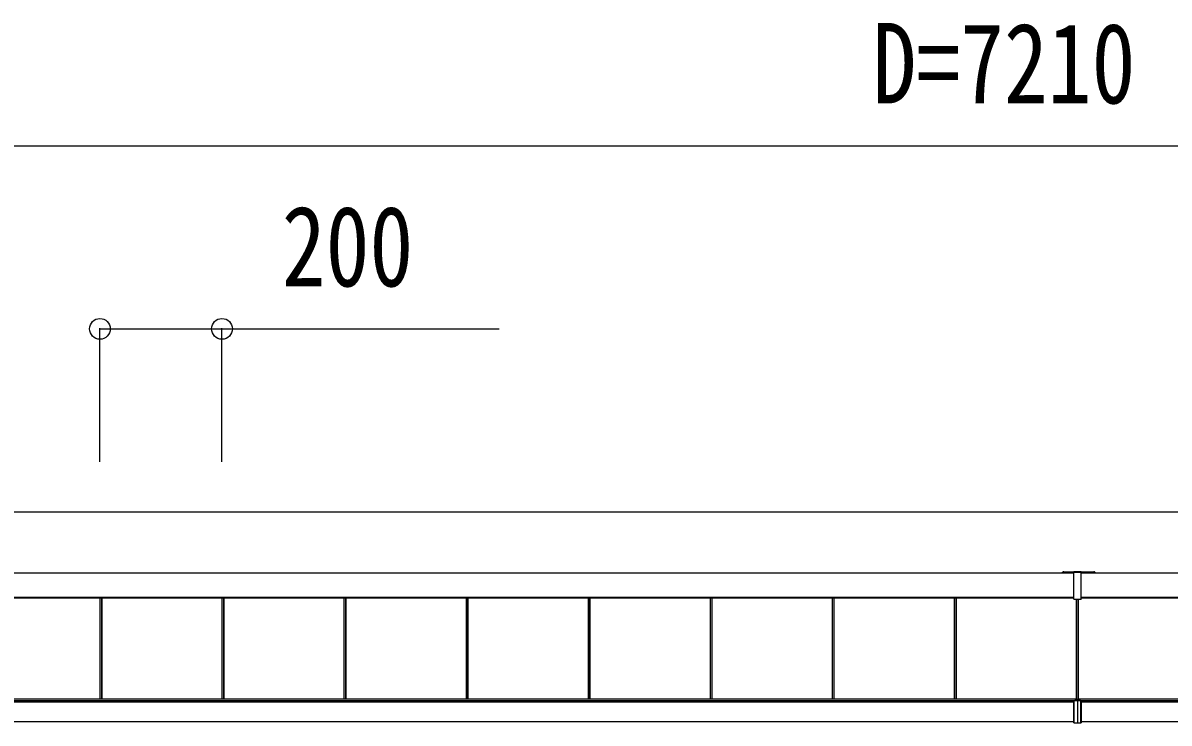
# Model space of a CAD drawing. Units: millimetres, scale not verified. Extents: x -16835 to 16820, y -11895 to 11880.
# Drawn here: x -11443 to -9565, y -2913 to -1765 of the extents above; entities that cross this region are included whole.
import ezdxf
from ezdxf.enums import TextEntityAlignment as Align

# ---------------------------------------------------------------- set-up
doc = ezdxf.new("R2010")
doc.units = ezdxf.units.MM
doc.header["$LTSCALE"] = 60
doc.layers.add('0-4_YKK_A1', color=4, linetype='Continuous')
doc.layers.add('0-5_YKK_D', color=6, linetype='Continuous')
doc.styles.add('ＭＳ ゴシック', font='')
doc.styles.get('ＭＳ ゴシック').set_extended_font_data('MS Gothic')

msp = doc.modelspace()

# ---------------------------------------------------------------- linework, layer by layer
at = {"layer": '0-4_YKK_A1'}
for p, q in [((-9739.22, -2667.19), (-9739.22, -2665.19)), ((-9739.22, -2667.19), (-9739.22, -2667.25)), ((-9737.22, -2665.12), (-9720.92, -2665.12)), ((-9737.22, -2665.12), (-9737.22, -2667.12)), ((-9720.92, -2667.12), (-9737.22, -2667.12)), ((-9708.92, -2664.88), (-9720.92, -2664.88)), ((-9720.92, -2664.88), (-9720.92, -2665.84)), ((-9720.92, -2709.32), (-9720.92, -2665.84)), ((-9708.92, -2665.84), (-9720.92, -2665.84)), ((-9708.92, -2665.84), (-9708.92, -2664.88)), ((-9708.92, -2665.12), (-9688.22, -2665.12)), ((-9708.92, -2709.32), (-9708.92, -2665.84)), ((-9688.22, -2667.12), (-9708.92, -2667.12)), ((-9688.22, -2667.12), (-9688.22, -2665.12)), ((-9686.22, -2665.19), (-9686.22, -2667.19)), ((-9686.22, -2667.19), (-9686.22, -2667.25)), ((-9720.92, -2667.25), (-13313.42, -2667.25)), ((-6116.42, -2667.25), (-9708.92, -2667.25)), ((-9720.92, -2706.91), (-13313.42, -2706.91)), ((-9720.92, -2707.42), (-13313.42, -2707.42)), ((-13313.42, -2707.56), (-9720.92, -2707.56)), ((-9720.92, -2707.56), (-13313.42, -2707.56)), ((-11316.42, -2873.65), (-11316.42, -2707.56)), ((-11313.82, -2873.65), (-11313.82, -2707.56)), ((-11313.42, -2873.65), (-11313.42, -2707.56)), ((-11116.42, -2873.65), (-11116.42, -2707.56)), ((-11113.82, -2873.65), (-11113.82, -2707.56)), ((-11113.42, -2873.65), (-11113.42, -2707.56)), ((-10916.42, -2873.65), (-10916.42, -2707.56)), ((-10913.82, -2873.65), (-10913.82, -2707.56)), ((-10913.42, -2873.65), (-10913.42, -2707.56)), ((-10716.42, -2873.65), (-10716.42, -2707.56)), ((-10713.82, -2873.65), (-10713.82, -2707.56)), ((-10713.42, -2873.65), (-10713.42, -2707.56)), ((-10516.42, -2873.65), (-10516.42, -2707.56)), ((-10513.82, -2873.65), (-10513.82, -2707.56)), ((-10513.42, -2873.65), (-10513.42, -2707.56)), ((-10316.42, -2873.65), (-10316.42, -2707.56)), ((-10313.82, -2873.65), (-10313.82, -2707.56)), ((-10313.42, -2873.65), (-10313.42, -2707.56)), ((-10116.42, -2873.65), (-10116.42, -2707.56)), ((-10113.82, -2873.65), (-10113.82, -2707.56)), ((-10113.42, -2873.65), (-10113.42, -2707.56)), ((-9916.42, -2873.65), (-9916.42, -2707.56)), ((-9913.82, -2873.65), (-9913.82, -2707.56)), ((-9913.42, -2873.65), (-9913.42, -2707.56)), ((-9720.92, -2709.32), (-9720.92, -2709.83)), ((-9720.92, -2709.83), (-9720.92, -2710.1)), ((-9708.92, -2710.1), (-9720.92, -2710.1)), ((-9716.42, -2874.16), (-9716.42, -2710.1)), ((-9713.82, -2874.16), (-9713.82, -2710.1)), ((-9713.42, -2874.16), (-9713.42, -2710.1)), ((-6116.42, -2707.06), (-9708.92, -2707.06)), ((-9708.92, -2707.36), (-6116.42, -2707.36)), ((-6116.42, -2707.36), (-9708.92, -2707.36)), ((-9708.92, -2709.83), (-9708.92, -2709.32)), ((-9708.92, -2710.1), (-9708.92, -2709.83)), ((-9717.42, -2873.65), (-13164.92, -2873.65)), ((-9717.42, -2873.65), (-9717.42, -2873.94)), ((-6264.92, -2873.65), (-9712.42, -2873.65)), ((-9712.42, -2873.65), (-9712.42, -2873.94)), ((-13164.92, -2875.65), (-9718.92, -2875.65)), ((-9720.92, -2878.52), (-13164.92, -2878.52)), ((-9720.92, -2912.22), (-9720.92, -2876)), ((-9720.64, -2876.3), (-9720.64, -2912.22)), ((-9714.92, -2876.3), (-9720.64, -2876.3)), ((-9718.92, -2876), (-9718.92, -2875.7)), ((-9718.92, -2875.7), (-9710.92, -2875.7)), ((-9717.42, -2873.94), (-9717.42, -2874.16)), ((-9714.92, -2876.3), (-9714.92, -2876)), ((-9714.92, -2876.3), (-9714.92, -2912.57)), ((-9709.2, -2876.3), (-9714.92, -2876.3)), ((-9712.42, -2873.94), (-9712.42, -2874.16)), ((-9710.92, -2874.16), (-9710.92, -2875.7)), ((-9710.92, -2875.65), (-6264.92, -2875.65)), ((-9710.92, -2875.7), (-9710.92, -2876)), ((-9709.2, -2912.22), (-9709.2, -2876.3)), ((-9708.92, -2876), (-9708.92, -2912.22)), ((-6264.92, -2878.52), (-9708.92, -2878.52)), ((-13164.07, -2910), (-9720.92, -2910)), ((-9708.92, -2910), (-6265.77, -2910)), ((-9720.64, -2912.22), (-9720.92, -2912.22)), ((-9714.92, -2912.87), (-9720.64, -2912.52)), ((-9709.2, -2912.52), (-9714.92, -2912.87)), ((-9714.92, -2912.87), (-9714.92, -2912.57)), ((-9709.2, -2912.22), (-9708.92, -2912.22))]:
    msp.add_line(p, q, dxfattribs=at)
for points in [[(-12222.02, -2566.51), (-7222.02, -2566.51), (-6269.92, -2566.51)], [(-9720.92, -2876), (-9720.92, -2876), (-9714.92, -2876)], [(-9710.92, -2874.16), (-9718.92, -2874.16), (-9718.92, -2875.7)], [(-9714.92, -2876), (-9708.92, -2876), (-9708.92, -2876)], [(-9720.64, -2912.22), (-9714.92, -2912.57), (-9709.2, -2912.22)]]:
    msp.add_lwpolyline(points, dxfattribs=at)
for centre, radius, start, end in [((-9737.72, -2679.5), 14.39, 88.01091, 95.98665), ((-9737.72, -2681.5), 14.39, 88.01091, 95.98665), ((-9687.72, -2679.5), 14.39, 84.01335, 91.98909), ((-9687.72, -2681.5), 14.39, 84.01335, 91.98909), ((-9720.62, -2912.22), 0.3, 180, 266.5), ((-9719.41, -2912.37), 1.24, 173.06854, 186.93146), ((-9709.22, -2912.22), 0.3, 273.5, 0), ((-9710.43, -2912.37), 1.24, 353.06854, 6.93146)]:
    msp.add_arc(centre, radius, start, end, dxfattribs=at)
for centre, major_axis, start_param, end_param in [((-9720.62, -2876.3), (0.3, -0.3), 3.1721359, 4.6818457), ((-9709.22, -2876.3), (0.3, 0.3), 4.7429322, 6.252642)]:
    msp.add_ellipse(centre, major_axis=major_axis, ratio=0.030553, start_param=start_param, end_param=end_param, dxfattribs=at)
at = {"layer": '0-5_YKK_D'}
for p, q in [((-13119.92, -1966.51), (-6309.92, -1966.51)), ((-11316.87, -2484.76), (-11316.87, -2265.51)), ((-11116.87, -2484.76), (-11116.87, -2265.51))]:
    msp.add_line(p, q, dxfattribs=at)
msp.add_lwpolyline([(-11316.87, -2266.51), (-11116.87, -2266.51), (-10662.47, -2266.51)], dxfattribs=at)
for centre in [(-11316.87, -2266.51), (-11116.87, -2266.51)]:
    msp.add_circle(centre, 17, dxfattribs=at)

# ---------------------------------------------------------------- texts
at = {"layer": '0-5_YKK_D', "style": 'ＭＳ ゴシック', "width": 0.8}
for s, p in [('D=7210', (-10050.92, -1936.51)), ('200', (-11018.87, -2236.51))]:
    msp.add_text(s, height=132, dxfattribs=at).set_placement(p, align=Align.BOTTOM_LEFT)

doc.saveas('drawing.dxf')
